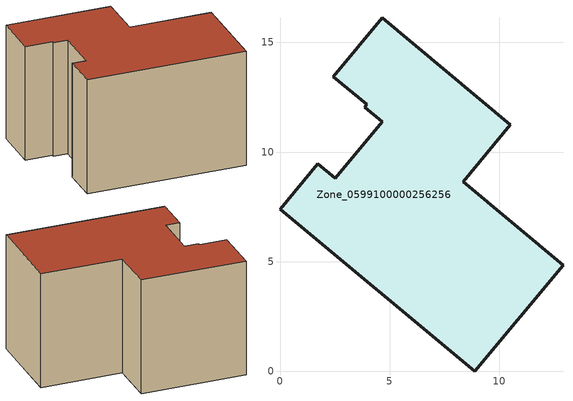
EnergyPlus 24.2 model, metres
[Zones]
Zone_0599100000256256
 floor ground (C_G): 0,7.39 1.72,9.46 2.51,8.8 4.66,11.39 3.87,12.05 3.96,12.17 2.44,13.43 4.67,16.12 10.51,11.24 8.37,8.65 12.92,4.84 8.88,0 z0
 wall outside (C_F): 1.72,9.46 0,7.39 8.88,0 12.92,4.84 8.37,8.65 10.51,11.24 4.67,16.12 2.44,13.43 3.96,12.17 3.87,12.05 4.66,11.39 2.51,8.8 1.72,9.46 z0:8.58
 roof outside (C_R): 0,7.39 8.88,0 12.92,4.84 8.37,8.65 10.51,11.24 4.67,16.12 2.44,13.43 3.96,12.17 3.87,12.05 4.66,11.39 2.51,8.8 1.72,9.46 z8.58
[BUILDING]
Pand.0599100000256256: North Axis=0; Terrain=City; Loads Convergence Tolerance Value=0.04; Temperature Convergence Tolerance Value=0.4; Solar Distribution=FullExterior; Maximum Number of Warmup Days=25; Minimum Number of Warmup Days=1
[Site:Location]
Rotterdam.The.Hague.AP_ZH_NLD Design_Conditions: Latitude=51.96; Longitude=4.45; Time Zone=1; Elevation=-4.5
[SITE:GROUNDTEMPERATURE:BUILDINGSURFACE]
18, 18, 18, 18, 18, 18, 18, 18, 18, 18, 18, 18
[MATERIAL] Thermal Absorptance=0.9; Solar Absorptance=0.7; Visible Absorptance=0.7
Name | Roughness | Thickness | Conductivity | Density | Specific Heat
G.TC.1946-1964 | MediumSmooth | 0.15 | 1 | 540 | 1210
F.TC.1946-1964 | Rough | 0.3 | 0.857143 | 1920 | 840
R.TC.1946-1964 | MediumRough | 0.2 | 0.235294 | 1500 | 1000
[CONSTRUCTION]
C_G: G.TC.1946-1964
C_F: F.TC.1946-1964
C_R: R.TC.1946-1964
[ZONE]
Zone_0599100000256256: Type=1; Multiplier=1; Ceiling Height=Autocalculate; Volume=Autocalculate; Floor Area=autocalculate; Part of Total Floor Area=Yes
[ZONEINFILTRATION:DESIGNFLOWRATE]
Infil_Zone_0599100000256256: Zone or ZoneList or Space or SpaceList=Zone_0599100000256256; Schedule=AlwaysOn; Design Flow Rate Calculation Method=Flow/Area; Flow Rate per Floor Area=0.003; Constant Term Coefficient=1; Temperature Term Coefficient=0; Velocity Term Coefficient=0; Velocity Squared Term Coefficient=0
[HVACTEMPLATE:ZONE:IDEALLOADSAIRSYSTEM]
Zone_0599100000256256: Maximum Heating Supply Air Temperature=50; Minimum Cooling Supply Air Temperature=13; Maximum Heating Supply Air Humidity Ratio=0.0156; Minimum Cooling Supply Air Humidity Ratio=0.0077; Heating Limit=NoLimit; Cooling Limit=NoLimit; Dehumidification Control Type=ConstantSensibleHeatRatio; Cooling Sensible Heat Ratio=0.7; Dehumidification Setpoint=60; Humidification Control Type=None; Humidification Setpoint=30; Outdoor Air Method=None; Outdoor Air Flow Rate per Person=0.00944; Outdoor Air Flow Rate per Zone Floor Area=0; Outdoor Air Flow Rate per Zone=0; Demand Controlled Ventilation Type=None; Outdoor Air Economizer Type=NoEconomizer; Heat Recovery Type=None; Sensible Heat Recovery Effectiveness=0.7; Latent Heat Recovery Effectiveness=0.65
[ZONECONTROL:THERMOSTAT]
ThermostatControl_Zone_0599100000256256: Zone or ZoneList=Zone_0599100000256256; Control Type Schedule=DualSetpointControlType; Control 1=Thermostat_Zone_0599100000256256; Temperature Difference Between Cutout And Setpoint=0
[THERMOSTATSETPOINT:DUALSETPOINT]
Thermostat_Zone_0599100000256256: Heating Setpoint Temperature Schedule=HeatingSetpoint_Zone_0599100000256256; Cooling Setpoint Temperature Schedule=CoolingSetpoint_Zone_0599100000256256
[SCHEDULE:COMPACT]
HeatingSetpoint_Zone_0599100000256256: Through: 12/31, For: AllDays, Until: 24:00, 21
CoolingSetpoint_Zone_0599100000256256: Through: 12/31, For: AllDays, Until: 24:00, 24
DualSetpointControlType: Through: 12/31, For: AllDays, Until: 24:00, 4
AlwaysOn: Through: 12/31, For: AllDays, Until: 24:00, 1
